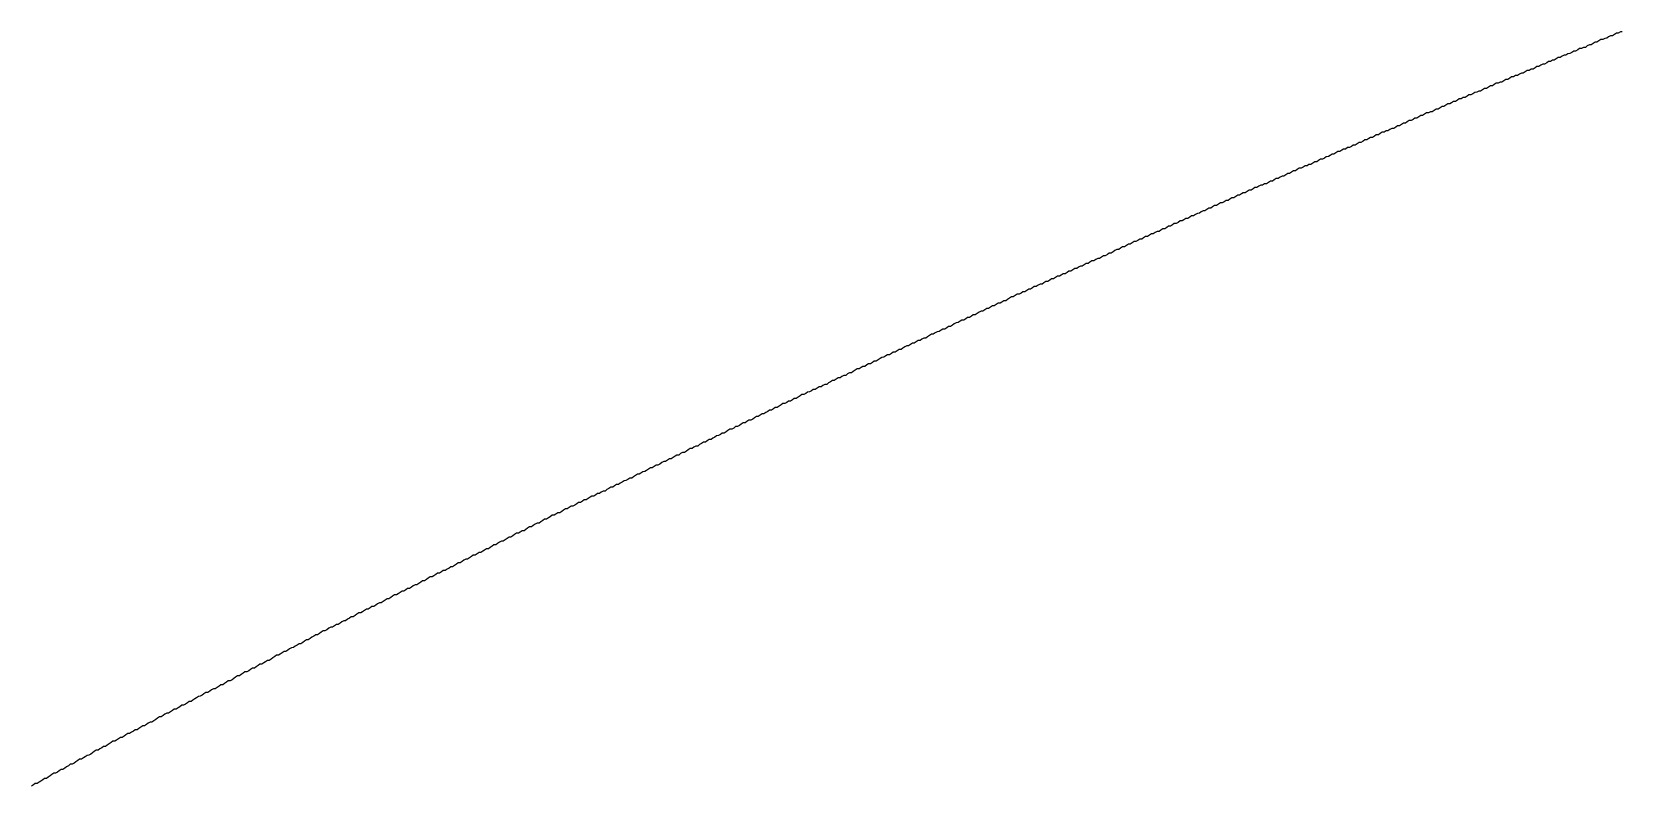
# Model space of a CAD drawing. Header units: millimetres. Extents: x 41 to 1041, y 1148 to 1248.
# Drawn here: x 66.28 to 78.84, y 1176.93 to 1182.89 of the extents above; entities that cross this region are included whole.
import ezdxf

# ---------------------------------------------------------------- set-up
doc = ezdxf.new("R2010")
doc.units = ezdxf.units.MM

msp = doc.modelspace()

# ---------------------------------------------------------------- linework, layer by layer
at = {"color": 3}
msp.add_polyline3d([(78.843, 1182.888, 0), (78.828, 1182.888, 0), (78.812, 1182.878, 0), (78.797, 1182.878, 0), (78.781, 1182.868, 0), (78.766, 1182.858, 0), (78.751, 1182.858, 0), (78.735, 1182.848, 0), (78.72, 1182.838, 0), (78.705, 1182.837, 0), (78.689, 1182.827, 0), (78.674, 1182.827, 0), (78.659, 1182.817, 0), (78.643, 1182.807, 0), (78.628, 1182.807, 0), (78.612, 1182.797, 0), (78.598, 1182.787, 0), (78.583, 1182.787, 0), (78.567, 1182.777, 0), (78.552, 1182.766, 0), (78.537, 1182.766, 0), (78.521, 1182.756, 0), (78.506, 1182.756, 0), (78.491, 1182.746, 0), (78.475, 1182.736, 0), (78.46, 1182.736, 0), (78.445, 1182.726, 0), (78.429, 1182.716, 0), (78.414, 1182.715, 0), (78.398, 1182.705, 0), (78.383, 1182.705, 0), (78.368, 1182.695, 0), (78.352, 1182.685, 0), (78.337, 1182.685, 0), (78.322, 1182.675, 0), (78.306, 1182.665, 0), (78.291, 1182.665, 0), (78.276, 1182.655, 0), (78.26, 1182.654, 0), (78.246, 1182.644, 0), (78.23, 1182.634, 0), (78.215, 1182.634, 0), (78.2, 1182.624, 0), (78.184, 1182.614, 0), (78.169, 1182.614, 0), (78.154, 1182.604, 0), (78.138, 1182.594, 0), (78.123, 1182.594, 0), (78.108, 1182.583, 0), (78.092, 1182.583, 0), (78.077, 1182.573, 0), (78.061, 1182.563, 0), (78.046, 1182.563, 0), (78.031, 1182.553, 0), (78.015, 1182.543, 0), (78, 1182.543, 0), (77.985, 1182.533, 0), (77.969, 1182.532, 0), (77.954, 1182.522, 0), (77.939, 1182.512, 0), (77.923, 1182.512, 0), (77.908, 1182.502, 0), (77.893, 1182.492, 0), (77.878, 1182.492, 0), (77.863, 1182.482, 0), (77.847, 1182.482, 0), (77.832, 1182.472, 0), (77.817, 1182.461, 0), (77.801, 1182.461, 0), (77.786, 1182.451, 0), (77.771, 1182.441, 0), (77.755, 1182.441, 0), (77.74, 1182.431, 0), (77.724, 1182.421, 0), (77.709, 1182.421, 0), (77.694, 1182.411, 0), (77.678, 1182.41, 0), (77.663, 1182.4, 0), (77.648, 1182.39, 0), (77.632, 1182.39, 0), (77.617, 1182.38, 0), (77.602, 1182.37, 0), (77.586, 1182.37, 0), (77.571, 1182.36, 0), (77.555, 1182.36, 0), (77.541, 1182.35, 0), (77.526, 1182.339, 0), (77.51, 1182.339, 0), (77.495, 1182.329, 0), (77.48, 1182.319, 0), (77.465, 1182.319, 0), (77.449, 1182.309, 0), (77.434, 1182.299, 0), (77.419, 1182.299, 0), (77.404, 1182.289, 0), (77.388, 1182.278, 0), (77.373, 1182.278, 0), (77.358, 1182.268, 0), (77.342, 1182.258, 0), (77.327, 1182.258, 0), (77.312, 1182.248, 0), (77.297, 1182.248, 0), (77.281, 1182.238, 0), (77.266, 1182.228, 0), (77.251, 1182.228, 0), (77.236, 1182.217, 0), (77.22, 1182.207, 0), (77.205, 1182.207, 0), (77.191, 1182.197, 0), (77.175, 1182.187, 0), (77.16, 1182.187, 0), (77.145, 1182.177, 0), (77.13, 1182.167, 0), (77.114, 1182.167, 0), (77.099, 1182.156, 0), (77.084, 1182.146, 0), (77.068, 1182.146, 0), (77.053, 1182.136, 0), (77.038, 1182.126, 0), (77.023, 1182.126, 0), (77.007, 1182.116, 0), (76.992, 1182.106, 0), (76.977, 1182.106, 0), (76.962, 1182.096, 0), (76.946, 1182.095, 0), (76.931, 1182.085, 0), (76.916, 1182.075, 0), (76.9, 1182.075, 0), (76.885, 1182.065, 0), (76.87, 1182.055, 0), (76.855, 1182.055, 0), (76.84, 1182.045, 0), (76.825, 1182.035, 0), (76.81, 1182.035, 0), (76.795, 1182.024, 0), (76.779, 1182.014, 0), (76.764, 1182.014, 0), (76.749, 1182.004, 0), (76.733, 1181.994, 0), (76.718, 1181.994, 0), (76.703, 1181.984, 0), (76.688, 1181.974, 0), (76.672, 1181.974, 0), (76.657, 1181.963, 0), (76.642, 1181.963, 0), (76.627, 1181.953, 0), (76.611, 1181.943, 0), (76.596, 1181.943, 0), (76.581, 1181.933, 0), (76.565, 1181.923, 0), (76.55, 1181.923, 0), (76.535, 1181.913, 0), (76.521, 1181.903, 0), (76.505, 1181.902, 0), (76.49, 1181.892, 0), (76.475, 1181.882, 0), (76.459, 1181.882, 0), (76.444, 1181.872, 0), (76.429, 1181.862, 0), (76.414, 1181.862, 0), (76.398, 1181.852, 0), (76.383, 1181.842, 0), (76.368, 1181.841, 0), (76.353, 1181.831, 0), (76.337, 1181.831, 0), (76.322, 1181.821, 0), (76.307, 1181.811, 0), (76.291, 1181.811, 0), (76.276, 1181.801, 0), (76.261, 1181.791, 0), (76.246, 1181.791, 0), (76.23, 1181.781, 0), (76.215, 1181.77, 0), (76.2, 1181.77, 0), (76.184, 1181.76, 0), (76.17, 1181.75, 0), (76.155, 1181.75, 0), (76.14, 1181.74, 0), (76.124, 1181.73, 0), (76.109, 1181.73, 0), (76.094, 1181.72, 0), (76.079, 1181.71, 0), (76.063, 1181.709, 0), (76.048, 1181.699, 0), (76.033, 1181.689, 0), (76.017, 1181.689, 0), (76.002, 1181.679, 0), (75.987, 1181.679, 0), (75.972, 1181.669, 0), (75.956, 1181.659, 0), (75.941, 1181.659, 0), (75.926, 1181.648, 0), (75.911, 1181.638, 0), (75.895, 1181.638, 0), (75.88, 1181.628, 0), (75.865, 1181.618, 0), (75.849, 1181.618, 0), (75.835, 1181.608, 0), (75.82, 1181.598, 0), (75.805, 1181.598, 0), (75.789, 1181.588, 0), (75.774, 1181.577, 0), (75.759, 1181.577, 0), (75.744, 1181.567, 0), (75.729, 1181.557, 0), (75.713, 1181.557, 0), (75.698, 1181.547, 0), (75.683, 1181.537, 0), (75.668, 1181.537, 0), (75.653, 1181.527, 0), (75.637, 1181.516, 0), (75.622, 1181.516, 0), (75.607, 1181.506, 0), (75.592, 1181.496, 0), (75.577, 1181.496, 0), (75.562, 1181.486, 0), (75.546, 1181.476, 0), (75.531, 1181.476, 0), (75.516, 1181.466, 0), (75.502, 1181.456, 0), (75.487, 1181.455, 0), (75.471, 1181.445, 0), (75.456, 1181.435, 0), (75.441, 1181.435, 0), (75.426, 1181.425, 0), (75.411, 1181.415, 0), (75.395, 1181.415, 0), (75.38, 1181.405, 0), (75.365, 1181.395, 0), (75.35, 1181.395, 0), (75.335, 1181.384, 0), (75.319, 1181.374, 0), (75.304, 1181.374, 0), (75.289, 1181.364, 0), (75.274, 1181.354, 0), (75.259, 1181.354, 0), (75.244, 1181.344, 0), (75.228, 1181.334, 0), (75.213, 1181.334, 0), (75.198, 1181.323, 0), (75.184, 1181.313, 0), (75.169, 1181.313, 0), (75.153, 1181.303, 0), (75.138, 1181.293, 0), (75.123, 1181.293, 0), (75.108, 1181.283, 0), (75.093, 1181.273, 0), (75.077, 1181.273, 0), (75.062, 1181.263, 0), (75.047, 1181.252, 0), (75.032, 1181.252, 0), (75.017, 1181.242, 0), (75.001, 1181.232, 0), (74.986, 1181.232, 0), (74.971, 1181.222, 0), (74.956, 1181.212, 0), (74.941, 1181.212, 0), (74.926, 1181.202, 0), (74.91, 1181.192, 0), (74.895, 1181.191, 0), (74.88, 1181.181, 0), (74.865, 1181.171, 0), (74.85, 1181.171, 0), (74.835, 1181.161, 0), (74.82, 1181.151, 0), (74.805, 1181.141, 0), (74.79, 1181.141, 0), (74.775, 1181.131, 0), (74.759, 1181.12, 0), (74.744, 1181.12, 0), (74.729, 1181.11, 0), (74.714, 1181.1, 0), (74.699, 1181.1, 0), (74.683, 1181.09, 0), (74.668, 1181.08, 0), (74.653, 1181.08, 0), (74.638, 1181.07, 0), (74.623, 1181.06, 0), (74.608, 1181.059, 0), (74.592, 1181.049, 0), (74.577, 1181.039, 0), (74.562, 1181.039, 0), (74.547, 1181.029, 0), (74.533, 1181.019, 0), (74.517, 1181.019, 0), (74.502, 1181.009, 0), (74.487, 1180.999, 0), (74.472, 1180.999, 0), (74.457, 1180.988, 0), (74.441, 1180.978, 0), (74.426, 1180.978, 0), (74.411, 1180.968, 0), (74.396, 1180.958, 0), (74.381, 1180.958, 0), (74.365, 1180.948, 0), (74.35, 1180.938, 0), (74.335, 1180.938, 0), (74.32, 1180.927, 0), (74.305, 1180.917, 0), (74.289, 1180.917, 0), (74.274, 1180.907, 0), (74.259, 1180.897, 0), (74.244, 1180.897, 0), (74.229, 1180.887, 0), (74.214, 1180.877, 0), (74.198, 1180.877, 0), (74.184, 1180.867, 0), (74.169, 1180.856, 0), (74.154, 1180.856, 0), (74.139, 1180.846, 0), (74.123, 1180.836, 0), (74.108, 1180.836, 0), (74.093, 1180.826, 0), (74.078, 1180.816, 0), (74.063, 1180.816, 0), (74.048, 1180.806, 0), (74.032, 1180.796, 0), (74.017, 1180.795, 0), (74.002, 1180.785, 0), (73.987, 1180.775, 0), (73.972, 1180.765, 0), (73.957, 1180.765, 0), (73.942, 1180.755, 0), (73.927, 1180.745, 0), (73.912, 1180.745, 0), (73.897, 1180.735, 0), (73.882, 1180.724, 0), (73.867, 1180.724, 0), (73.852, 1180.714, 0), (73.837, 1180.704, 0), (73.822, 1180.704, 0), (73.807, 1180.694, 0), (73.792, 1180.684, 0), (73.777, 1180.684, 0), (73.762, 1180.674, 0), (73.747, 1180.664, 0), (73.732, 1180.653, 0), (73.716, 1180.653, 0), (73.701, 1180.643, 0), (73.686, 1180.633, 0), (73.671, 1180.633, 0), (73.656, 1180.623, 0), (73.641, 1180.613, 0), (73.626, 1180.613, 0), (73.611, 1180.603, 0), (73.596, 1180.593, 0), (73.581, 1180.592, 0), (73.565, 1180.582, 0), (73.551, 1180.572, 0), (73.536, 1180.562, 0), (73.521, 1180.562, 0), (73.506, 1180.552, 0), (73.491, 1180.542, 0), (73.476, 1180.542, 0), (73.461, 1180.532, 0), (73.446, 1180.522, 0), (73.431, 1180.521, 0), (73.416, 1180.511, 0), (73.4, 1180.501, 0), (73.385, 1180.501, 0), (73.37, 1180.491, 0), (73.355, 1180.481, 0), (73.34, 1180.471, 0), (73.325, 1180.471, 0), (73.31, 1180.461, 0), (73.295, 1180.45, 0), (73.28, 1180.45, 0), (73.265, 1180.44, 0), (73.25, 1180.43, 0), (73.235, 1180.43, 0), (73.22, 1180.42, 0), (73.205, 1180.41, 0), (73.19, 1180.41, 0), (73.175, 1180.4, 0), (73.16, 1180.39, 0), (73.145, 1180.379, 0), (73.13, 1180.379, 0), (73.115, 1180.369, 0), (73.1, 1180.359, 0), (73.084, 1180.359, 0), (73.069, 1180.349, 0), (73.054, 1180.339, 0), (73.039, 1180.339, 0), (73.024, 1180.329, 0), (73.009, 1180.319, 0), (72.994, 1180.318, 0), (72.979, 1180.308, 0), (72.964, 1180.298, 0), (72.949, 1180.288, 0), (72.933, 1180.288, 0), (72.919, 1180.278, 0), (72.904, 1180.268, 0), (72.889, 1180.268, 0), (72.874, 1180.258, 0), (72.859, 1180.247, 0), (72.844, 1180.247, 0), (72.829, 1180.237, 0), (72.814, 1180.227, 0), (72.799, 1180.227, 0), (72.784, 1180.217, 0), (72.768, 1180.207, 0), (72.753, 1180.197, 0), (72.738, 1180.197, 0), (72.723, 1180.187, 0), (72.708, 1180.176, 0), (72.693, 1180.176, 0), (72.678, 1180.166, 0), (72.663, 1180.156, 0), (72.648, 1180.156, 0), (72.633, 1180.146, 0), (72.618, 1180.136, 0), (72.603, 1180.136, 0), (72.588, 1180.126, 0), (72.573, 1180.116, 0), (72.558, 1180.105, 0), (72.543, 1180.105, 0), (72.528, 1180.095, 0), (72.513, 1180.085, 0), (72.498, 1180.085, 0), (72.483, 1180.075, 0), (72.467, 1180.065, 0), (72.452, 1180.065, 0), (72.437, 1180.055, 0), (72.422, 1180.045, 0), (72.407, 1180.044, 0), (72.392, 1180.034, 0), (72.377, 1180.024, 0), (72.362, 1180.024, 0), (72.347, 1180.014, 0), (72.332, 1180.004, 0), (72.317, 1179.994, 0), (72.301, 1179.994, 0), (72.287, 1179.984, 0), (72.272, 1179.973, 0), (72.257, 1179.973, 0), (72.242, 1179.963, 0), (72.227, 1179.953, 0), (72.212, 1179.953, 0), (72.197, 1179.943, 0), (72.182, 1179.933, 0), (72.167, 1179.923, 0), (72.152, 1179.923, 0), (72.137, 1179.913, 0), (72.122, 1179.902, 0), (72.107, 1179.902, 0), (72.092, 1179.892, 0), (72.077, 1179.882, 0), (72.062, 1179.872, 0), (72.047, 1179.872, 0), (72.032, 1179.862, 0), (72.017, 1179.852, 0), (72.002, 1179.852, 0), (71.988, 1179.842, 0), (71.973, 1179.831, 0), (71.958, 1179.821, 0), (71.943, 1179.821, 0), (71.928, 1179.811, 0), (71.913, 1179.801, 0), (71.898, 1179.801, 0), (71.883, 1179.791, 0), (71.868, 1179.781, 0), (71.853, 1179.771, 0), (71.838, 1179.771, 0), (71.823, 1179.76, 0), (71.808, 1179.75, 0), (71.793, 1179.75, 0), (71.778, 1179.74, 0), (71.763, 1179.73, 0), (71.748, 1179.72, 0), (71.733, 1179.72, 0), (71.718, 1179.71, 0), (71.703, 1179.7, 0), (71.688, 1179.699, 0), (71.674, 1179.689, 0), (71.659, 1179.679, 0), (71.644, 1179.669, 0), (71.629, 1179.669, 0), (71.614, 1179.659, 0), (71.599, 1179.649, 0), (71.584, 1179.649, 0), (71.569, 1179.639, 0), (71.554, 1179.629, 0), (71.539, 1179.618, 0), (71.524, 1179.618, 0), (71.509, 1179.608, 0), (71.494, 1179.598, 0), (71.479, 1179.598, 0), (71.464, 1179.588, 0), (71.449, 1179.578, 0), (71.434, 1179.568, 0), (71.419, 1179.568, 0), (71.404, 1179.558, 0), (71.39, 1179.547, 0), (71.375, 1179.547, 0), (71.36, 1179.537, 0), (71.345, 1179.527, 0), (71.33, 1179.517, 0), (71.315, 1179.517, 0), (71.3, 1179.507, 0), (71.285, 1179.497, 0), (71.27, 1179.497, 0), (71.255, 1179.487, 0), (71.24, 1179.476, 0), (71.225, 1179.466, 0), (71.21, 1179.466, 0), (71.195, 1179.456, 0), (71.18, 1179.446, 0), (71.165, 1179.446, 0), (71.15, 1179.436, 0), (71.135, 1179.426, 0), (71.12, 1179.416, 0), (71.105, 1179.415, 0), (71.09, 1179.405, 0), (71.076, 1179.395, 0), (71.062, 1179.395, 0), (71.047, 1179.385, 0), (71.032, 1179.375, 0), (71.017, 1179.365, 0), (71.002, 1179.365, 0), (70.987, 1179.355, 0), (70.972, 1179.345, 0), (70.957, 1179.344, 0), (70.942, 1179.334, 0), (70.927, 1179.324, 0), (70.912, 1179.314, 0), (70.897, 1179.314, 0), (70.882, 1179.304, 0), (70.867, 1179.294, 0), (70.852, 1179.294, 0), (70.837, 1179.284, 0), (70.822, 1179.274, 0), (70.807, 1179.263, 0), (70.792, 1179.263, 0), (70.777, 1179.253, 0), (70.763, 1179.243, 0), (70.748, 1179.243, 0), (70.733, 1179.233, 0), (70.718, 1179.223, 0), (70.703, 1179.223, 0), (70.688, 1179.213, 0), (70.673, 1179.203, 0), (70.658, 1179.192, 0), (70.643, 1179.192, 0), (70.628, 1179.182, 0), (70.613, 1179.172, 0), (70.598, 1179.172, 0), (70.583, 1179.162, 0), (70.568, 1179.152, 0), (70.553, 1179.142, 0), (70.538, 1179.142, 0), (70.523, 1179.132, 0), (70.508, 1179.121, 0), (70.493, 1179.121, 0), (70.478, 1179.111, 0), (70.464, 1179.101, 0), (70.449, 1179.091, 0), (70.434, 1179.091, 0), (70.419, 1179.081, 0), (70.404, 1179.071, 0), (70.389, 1179.071, 0), (70.374, 1179.06, 0), (70.359, 1179.05, 0), (70.344, 1179.04, 0), (70.329, 1179.04, 0), (70.314, 1179.03, 0), (70.3, 1179.02, 0), (70.285, 1179.01, 0), (70.27, 1179.01, 0), (70.255, 1179, 0), (70.24, 1178.99, 0), (70.225, 1178.979, 0), (70.21, 1178.979, 0), (70.195, 1178.969, 0), (70.181, 1178.959, 0), (70.167, 1178.949, 0), (70.152, 1178.949, 0), (70.137, 1178.939, 0), (70.122, 1178.929, 0), (70.107, 1178.929, 0), (70.092, 1178.919, 0), (70.077, 1178.908, 0), (70.063, 1178.898, 0), (70.048, 1178.898, 0), (70.033, 1178.888, 0), (70.018, 1178.878, 0), (70.003, 1178.868, 0), (69.988, 1178.868, 0), (69.973, 1178.858, 0), (69.958, 1178.848, 0), (69.944, 1178.838, 0), (69.929, 1178.837, 0), (69.914, 1178.827, 0), (69.899, 1178.817, 0), (69.885, 1178.807, 0), (69.87, 1178.807, 0), (69.855, 1178.797, 0), (69.84, 1178.787, 0), (69.825, 1178.777, 0), (69.811, 1178.777, 0), (69.796, 1178.767, 0), (69.781, 1178.756, 0), (69.766, 1178.756, 0), (69.751, 1178.746, 0), (69.736, 1178.736, 0), (69.721, 1178.726, 0), (69.706, 1178.726, 0), (69.692, 1178.716, 0), (69.677, 1178.706, 0), (69.662, 1178.696, 0), (69.647, 1178.696, 0), (69.632, 1178.685, 0), (69.617, 1178.675, 0), (69.602, 1178.665, 0), (69.587, 1178.665, 0), (69.574, 1178.655, 0), (69.559, 1178.645, 0), (69.544, 1178.635, 0), (69.529, 1178.635, 0), (69.514, 1178.625, 0), (69.499, 1178.614, 0), (69.484, 1178.614, 0), (69.469, 1178.604, 0), (69.455, 1178.594, 0), (69.44, 1178.584, 0), (69.425, 1178.584, 0), (69.41, 1178.574, 0), (69.395, 1178.564, 0), (69.38, 1178.554, 0), (69.365, 1178.554, 0), (69.35, 1178.543, 0), (69.335, 1178.533, 0), (69.321, 1178.523, 0), (69.306, 1178.523, 0), (69.292, 1178.513, 0), (69.277, 1178.503, 0), (69.262, 1178.493, 0), (69.247, 1178.493, 0), (69.232, 1178.483, 0), (69.217, 1178.473, 0), (69.203, 1178.472, 0), (69.188, 1178.462, 0), (69.173, 1178.452, 0), (69.158, 1178.442, 0), (69.143, 1178.442, 0), (69.128, 1178.432, 0), (69.113, 1178.422, 0), (69.098, 1178.412, 0), (69.084, 1178.412, 0), (69.069, 1178.402, 0), (69.054, 1178.391, 0), (69.039, 1178.381, 0), (69.024, 1178.381, 0), (69.009, 1178.371, 0), (68.995, 1178.361, 0), (68.98, 1178.351, 0), (68.965, 1178.351, 0), (68.951, 1178.341, 0), (68.936, 1178.331, 0), (68.921, 1178.331, 0), (68.906, 1178.32, 0), (68.891, 1178.31, 0), (68.876, 1178.3, 0), (68.861, 1178.3, 0), (68.846, 1178.29, 0), (68.832, 1178.28, 0), (68.817, 1178.27, 0), (68.802, 1178.27, 0), (68.787, 1178.26, 0), (68.772, 1178.25, 0), (68.757, 1178.239, 0), (68.742, 1178.239, 0), (68.727, 1178.229, 0), (68.714, 1178.219, 0), (68.699, 1178.209, 0), (68.684, 1178.209, 0), (68.669, 1178.199, 0), (68.654, 1178.189, 0), (68.639, 1178.189, 0), (68.624, 1178.179, 0), (68.609, 1178.168, 0), (68.594, 1178.158, 0), (68.58, 1178.158, 0), (68.565, 1178.148, 0), (68.55, 1178.138, 0), (68.535, 1178.128, 0), (68.521, 1178.128, 0), (68.506, 1178.118, 0), (68.491, 1178.108, 0), (68.476, 1178.098, 0), (68.462, 1178.087, 0), (68.447, 1178.087, 0), (68.432, 1178.077, 0), (68.418, 1178.067, 0), (68.404, 1178.057, 0), (68.389, 1178.057, 0), (68.374, 1178.047, 0), (68.359, 1178.037, 0), (68.345, 1178.027, 0), (68.33, 1178.026, 0), (68.315, 1178.016, 0), (68.3, 1178.006, 0), (68.286, 1177.996, 0), (68.271, 1177.996, 0), (68.256, 1177.986, 0), (68.241, 1177.976, 0), (68.227, 1177.966, 0), (68.212, 1177.966, 0), (68.197, 1177.956, 0), (68.182, 1177.945, 0), (68.168, 1177.935, 0), (68.154, 1177.925, 0), (68.139, 1177.925, 0), (68.124, 1177.915, 0), (68.11, 1177.905, 0), (68.095, 1177.895, 0), (68.08, 1177.895, 0), (68.065, 1177.885, 0), (68.051, 1177.875, 0), (68.036, 1177.864, 0), (68.021, 1177.864, 0), (68.006, 1177.854, 0), (67.992, 1177.844, 0), (67.977, 1177.834, 0), (67.962, 1177.834, 0), (67.947, 1177.824, 0), (67.933, 1177.814, 0), (67.918, 1177.804, 0), (67.903, 1177.804, 0), (67.888, 1177.793, 0), (67.874, 1177.783, 0), (67.86, 1177.773, 0), (67.845, 1177.763, 0), (67.83, 1177.763, 0), (67.816, 1177.753, 0), (67.801, 1177.743, 0), (67.786, 1177.733, 0), (67.771, 1177.733, 0), (67.757, 1177.723, 0), (67.742, 1177.712, 0), (67.727, 1177.702, 0), (67.712, 1177.702, 0), (67.698, 1177.692, 0), (67.683, 1177.682, 0), (67.668, 1177.672, 0), (67.653, 1177.672, 0), (67.638, 1177.662, 0), (67.624, 1177.652, 0), (67.609, 1177.642, 0), (67.594, 1177.641, 0), (67.58, 1177.631, 0), (67.566, 1177.621, 0), (67.551, 1177.611, 0), (67.536, 1177.601, 0), (67.521, 1177.601, 0), (67.507, 1177.591, 0), (67.492, 1177.581, 0), (67.477, 1177.571, 0), (67.462, 1177.571, 0), (67.448, 1177.56, 0), (67.433, 1177.55, 0), (67.418, 1177.54, 0), (67.403, 1177.54, 0), (67.389, 1177.53, 0), (67.374, 1177.52, 0), (67.359, 1177.51, 0), (67.344, 1177.51, 0), (67.33, 1177.5, 0), (67.315, 1177.49, 0), (67.301, 1177.479, 0), (67.286, 1177.479, 0), (67.272, 1177.469, 0), (67.257, 1177.459, 0), (67.242, 1177.449, 0), (67.227, 1177.439, 0), (67.213, 1177.439, 0), (67.198, 1177.429, 0), (67.183, 1177.419, 0), (67.168, 1177.409, 0), (67.154, 1177.408, 0), (67.139, 1177.398, 0), (67.124, 1177.388, 0), (67.109, 1177.378, 0), (67.095, 1177.378, 0), (67.08, 1177.368, 0), (67.065, 1177.358, 0), (67.05, 1177.348, 0), (67.036, 1177.348, 0), (67.021, 1177.338, 0), (67.007, 1177.327, 0), (66.992, 1177.317, 0), (66.978, 1177.317, 0), (66.963, 1177.307, 0), (66.948, 1177.297, 0), (66.933, 1177.287, 0), (66.918, 1177.287, 0), (66.904, 1177.277, 0), (66.889, 1177.267, 0), (66.874, 1177.257, 0), (66.859, 1177.246, 0), (66.845, 1177.246, 0), (66.83, 1177.236, 0), (66.815, 1177.226, 0), (66.801, 1177.216, 0), (66.786, 1177.216, 0), (66.771, 1177.206, 0), (66.757, 1177.196, 0), (66.743, 1177.186, 0), (66.728, 1177.176, 0), (66.714, 1177.175, 0), (66.699, 1177.165, 0), (66.685, 1177.155, 0), (66.67, 1177.145, 0), (66.655, 1177.145, 0), (66.641, 1177.135, 0), (66.626, 1177.125, 0), (66.612, 1177.115, 0), (66.597, 1177.105, 0), (66.582, 1177.105, 0), (66.568, 1177.094, 0), (66.553, 1177.084, 0), (66.538, 1177.074, 0), (66.524, 1177.064, 0), (66.509, 1177.064, 0), (66.495, 1177.054, 0), (66.48, 1177.044, 0), (66.466, 1177.034, 0), (66.452, 1177.034, 0), (66.437, 1177.024, 0), (66.422, 1177.013, 0), (66.408, 1177.003, 0), (66.393, 1176.993, 0), (66.379, 1176.993, 0), (66.364, 1176.983, 0), (66.349, 1176.973, 0), (66.335, 1176.963, 0), (66.32, 1176.953, 0), (66.305, 1176.953, 0), (66.291, 1176.943, 0), (66.276, 1176.932, 0)], dxfattribs=at)

doc.saveas('drawing.dxf')
